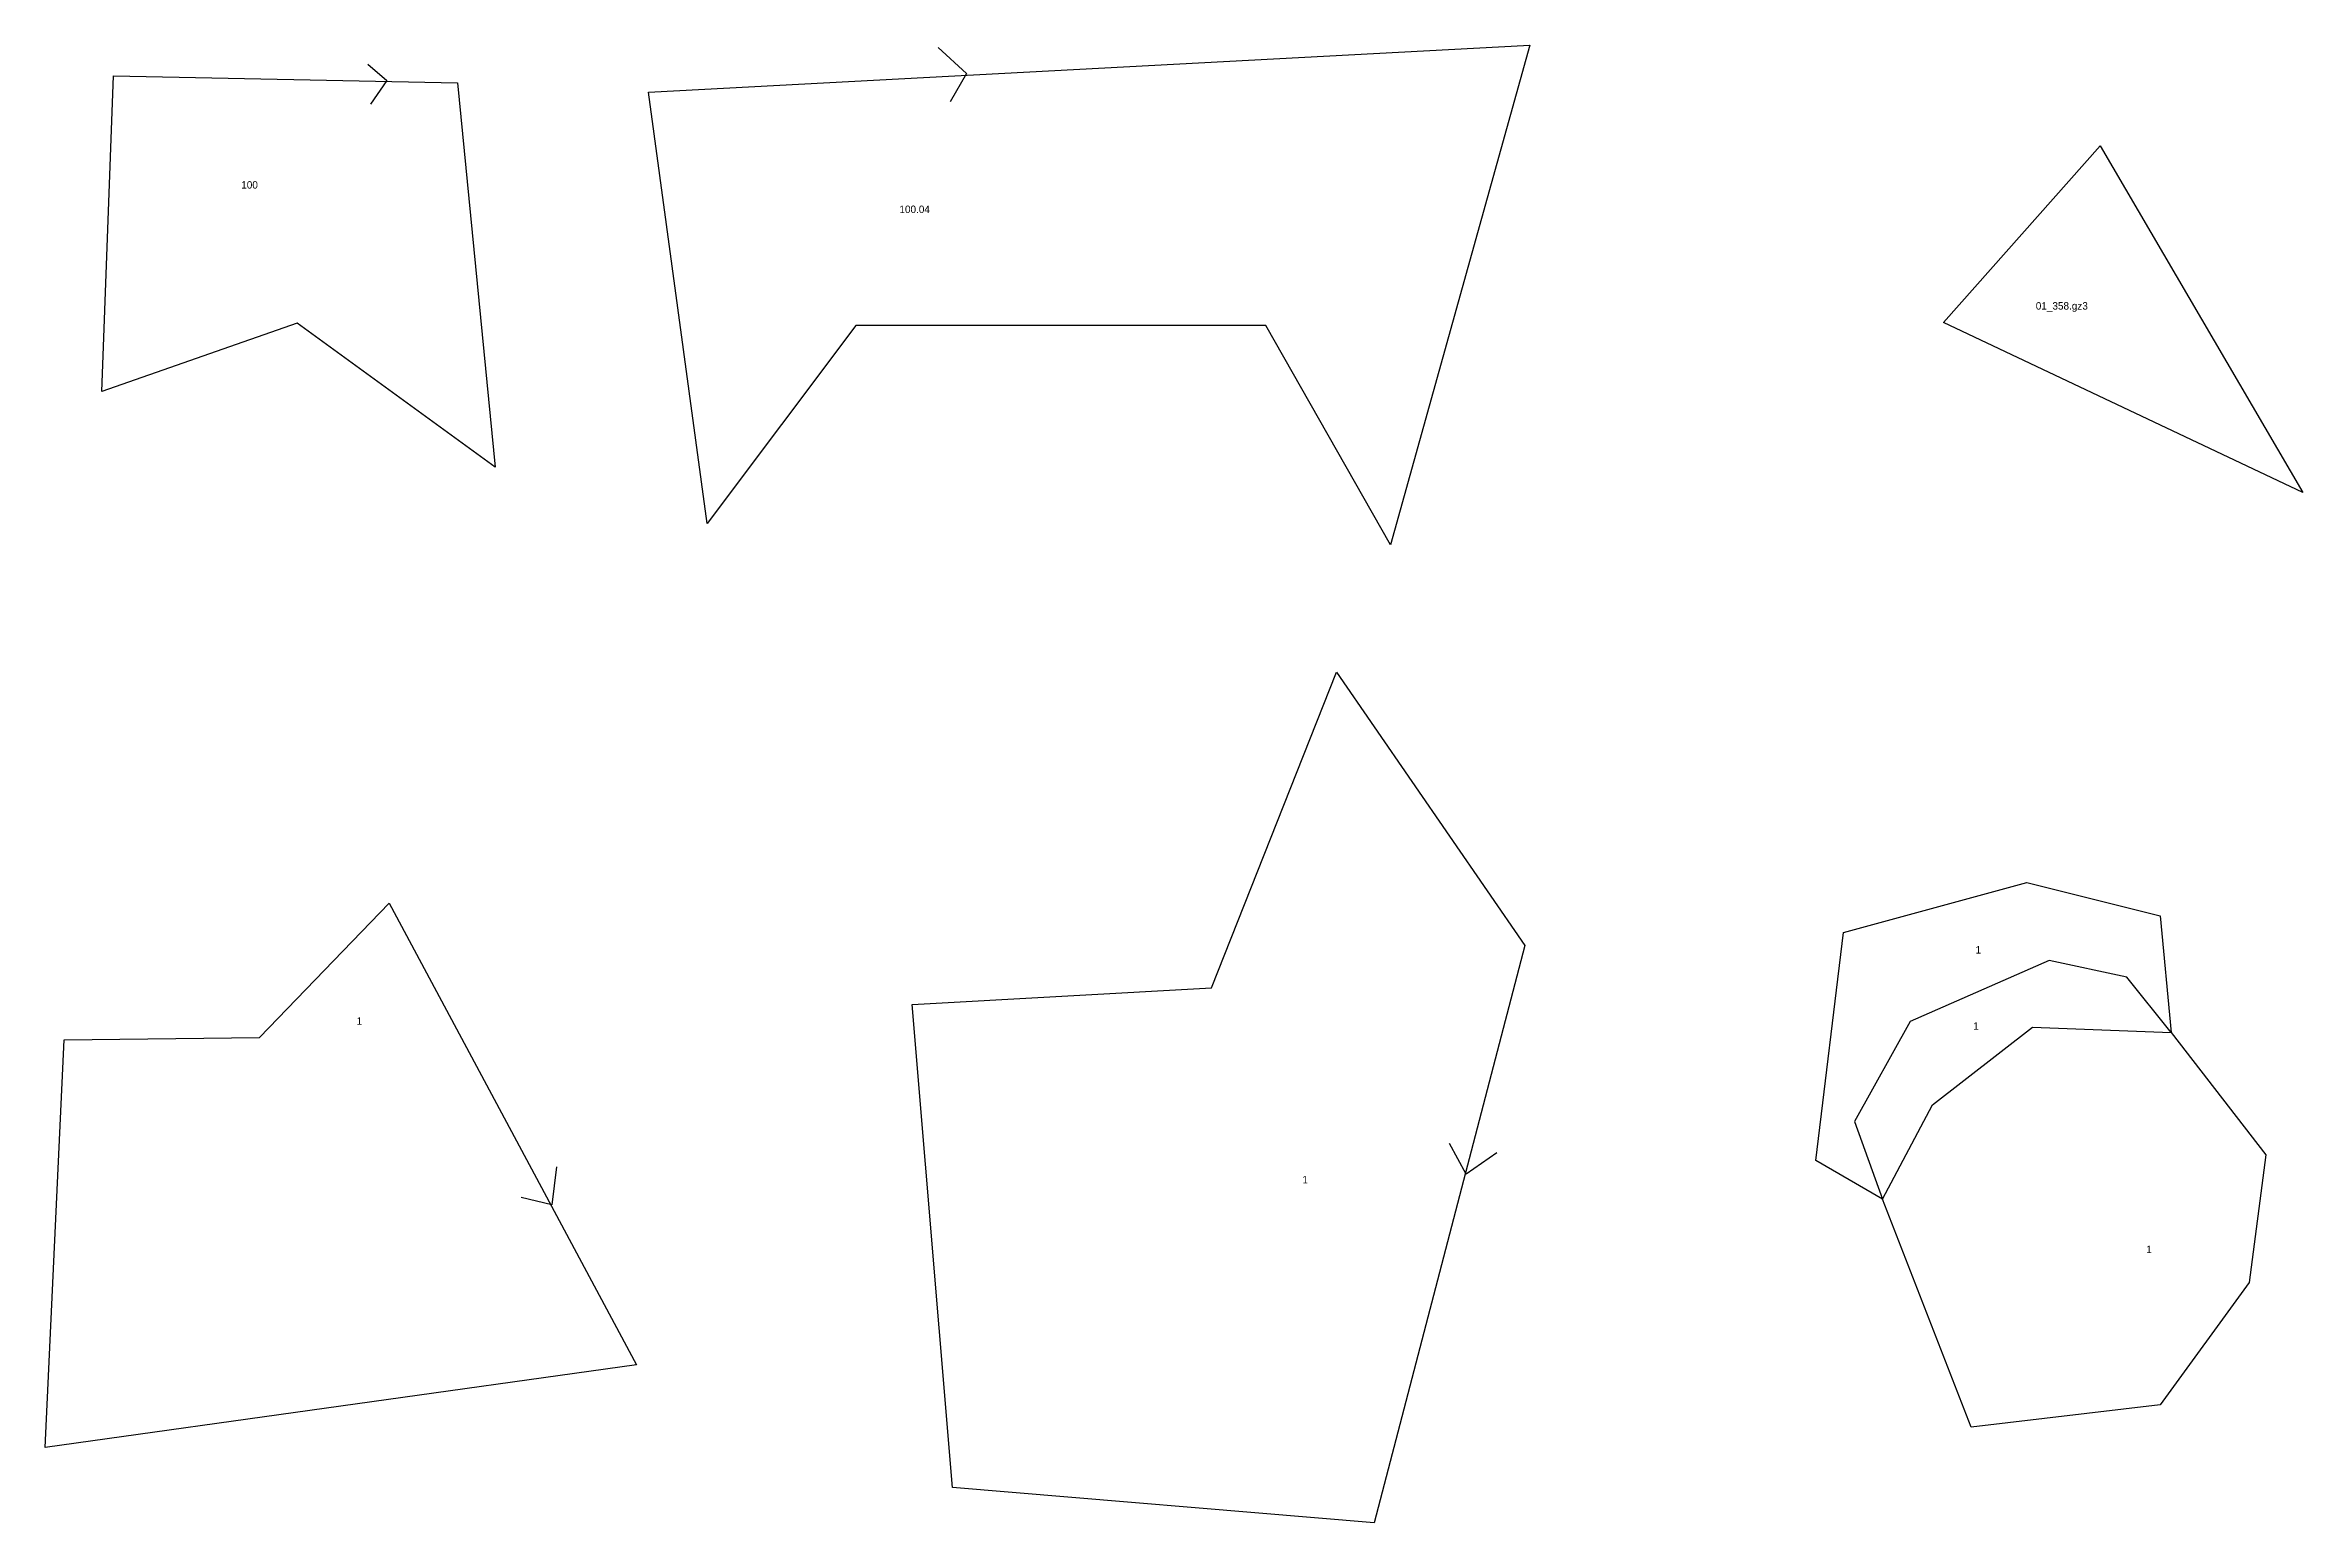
# Model space of a CAD drawing. Extents: x 10 to 141, y 11 to 97.
import ezdxf
from ezdxf.enums import TextEntityAlignment as Align

# ---------------------------------------------------------------- set-up
doc = ezdxf.new("R2010")
doc.units = 0
for name, color, linetype in [('AC_A', 4, 'CONTINUOUS'), ('AV_A', 1, 'CONTINUOUS'), ('LV_A', 2, 'CONTINUOUS')]:
    doc.layers.add(name, color=color, linetype=linetype)

msp = doc.modelspace()

# ---------------------------------------------------------------- linework, layer by layer
at = {"layer": 'AV_A'}
for points in [[(81.147541, 80.464481), (57.377049, 80.464481), (48.770492, 68.989071), (45.355191, 93.989071), (96.448087, 96.721311), (88.387978, 67.759563), (81.147541, 80.464481)], [(13.661202, 76.639344), (14.344262, 94.945355), (34.289617, 94.535519), (36.47541, 72.26776), (25, 80.601093), (13.661202, 76.639344)], [(120.43246, 80.649725), (129.52613, 90.880104), (141.27212, 70.79825), (120.43246, 80.649725)], [(60.655738, 41.120219), (78.005464, 42.076503), (85.245902, 60.382514), (96.174863, 44.535519), (87.431694, 11.065574), (62.978142, 13.114754), (60.655738, 41.120219)], [(116.895029, 29.820064), (113.029832, 32.074762), (114.640331, 45.28085), (125.269621, 48.179747), (133.000014, 46.247149), (133.644213, 39.483055)], [(11.47541, 39.071038), (22.814208, 39.20765), (30.327869, 46.994536), (44.672131, 20.218579), (10.382514, 15.437158), (11.47541, 39.071038)], [(133.644213, 39.483055), (131.067416, 42.704052), (126.55802, 43.670351), (118.505527, 40.127255), (115.28453, 34.32946), (116.895029, 29.820064)], [(116.895029, 29.820064), (119.793926, 35.295759), (125.591721, 39.805155), (133.644213, 39.483055)], [(133.644213, 39.483055), (139.119908, 32.396862), (138.153609, 24.988569), (133.000014, 17.902375), (122.048624, 16.613976), (116.895029, 29.820064)]]:
    msp.add_lwpolyline(points, dxfattribs=at)
at = {"layer": 'LV_A'}
for points in [[(29.098361, 95.628415), (30.191257, 94.672131), (29.234973, 93.306011)], [(62.15847, 96.584699), (63.797814, 95.081967), (62.84153, 93.442623)], [(94.535519, 32.513661), (92.759563, 31.284153), (91.803279, 33.060109)], [(40.027322, 31.693989), (39.754098, 29.508197), (37.978142, 29.918033)]]:
    msp.add_lwpolyline(points, dxfattribs=at)

# ---------------------------------------------------------------- texts
at = {"layer": 'AC_A'}
for s, p in [('100', (22.233329, 88.622649)), ('100.04', (60.7927, 87.207626)), ('01_358.gz3', (127.29877, 81.547535)), ('1', (122.457193, 44.283869)), ('1', (28.600932, 40.158119)), ('1', (122.323165, 39.860943)), ('1', (83.433064, 30.960471)), ('1', (132.355815, 26.921167))]:
    msp.add_text(s, height=0.431936, dxfattribs=at).set_placement(p, align=Align.MIDDLE)

doc.saveas('drawing.dxf')
